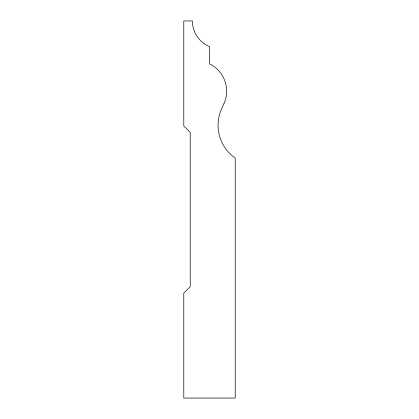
<?xml version="1.0" encoding="UTF-8"?>
<svg xmlns="http://www.w3.org/2000/svg" width="419" height="419" viewBox="0 0 419 419"><rect width="100%" height="100%" fill="white"/><g stroke="black" fill="none" stroke-linecap="round" stroke-linejoin="round"><path stroke-width="0.63" d="M223.914 103.786L221.646 108.783A39.905 39.905 0 0 0 235.211 158.078L235.211 398.05L183.789 398.05L183.789 293.064L190.216 286.633L190.216 132.367L183.789 125.936L183.789 20.95L192.358 20.95A28.11 28.11 0 0 0 209.5 46.661L209.5 63.803A30.44 30.44 0 0 1 223.914 103.786"/></g></svg>
